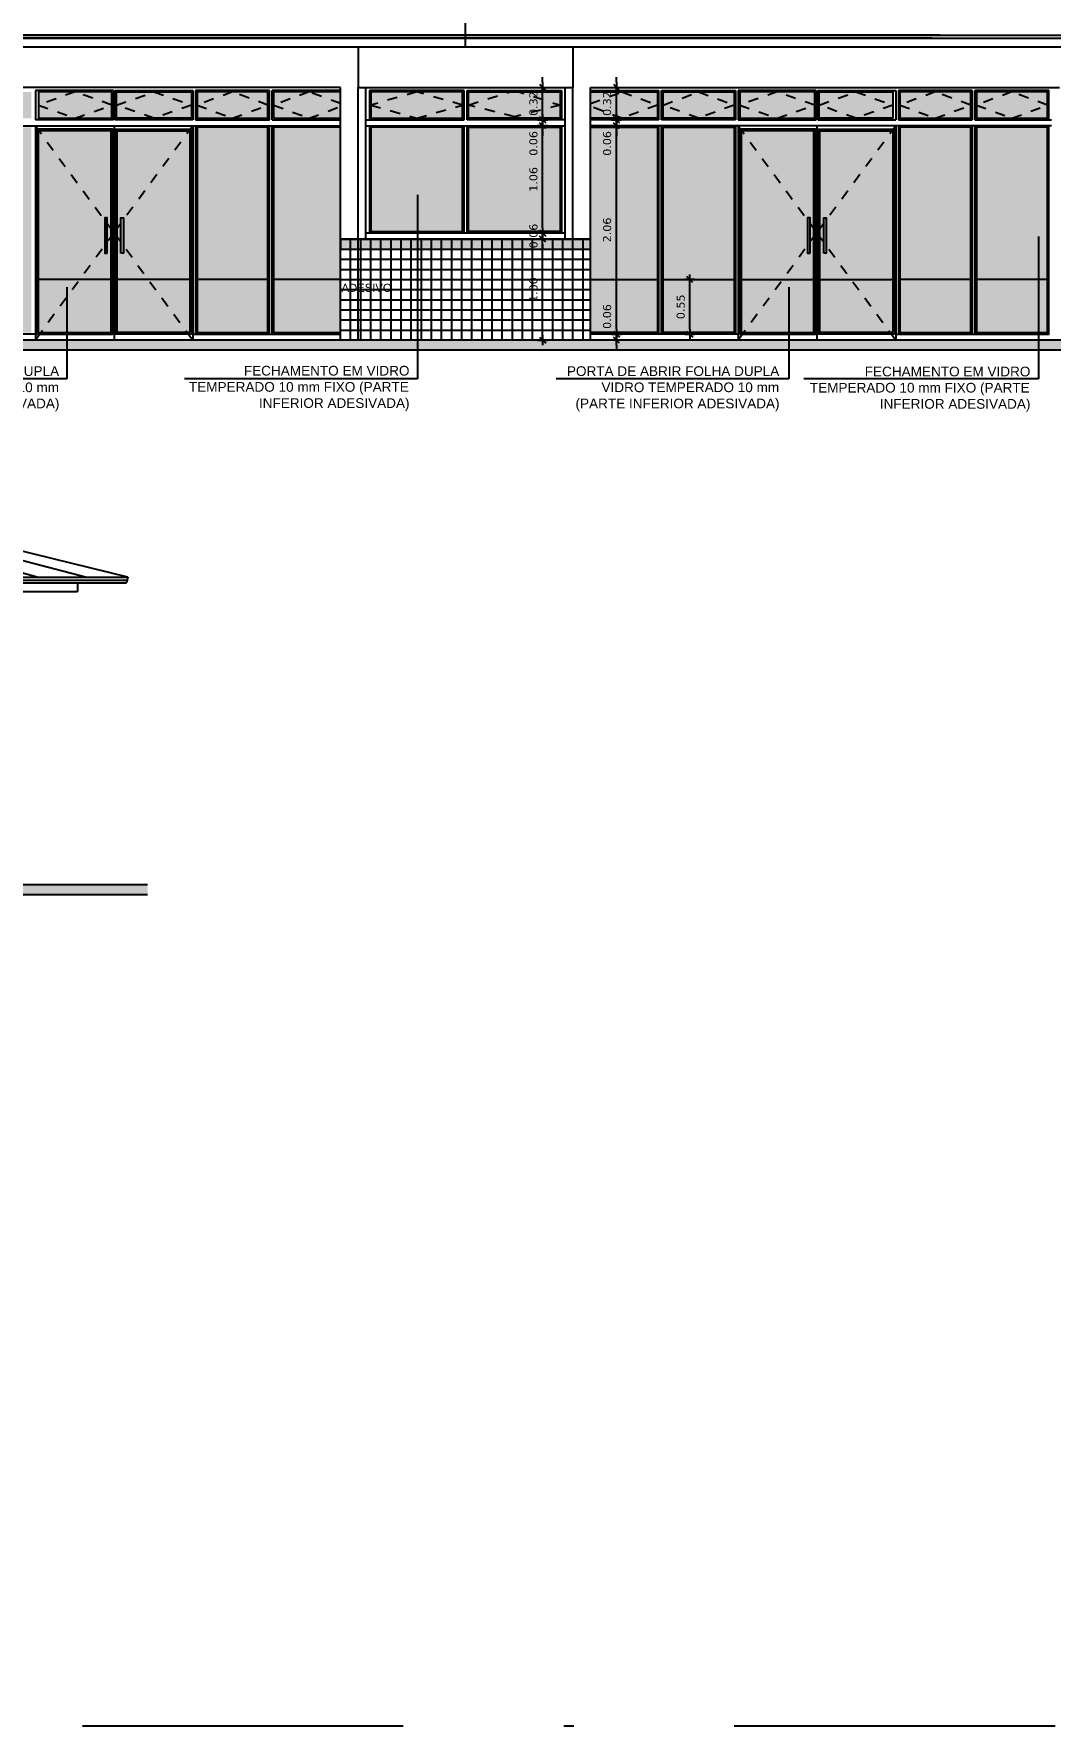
# Model space of a CAD drawing. Extents: x 299 to 462, y 54 to 131.
# Drawn here: x 348.55 to 358.61, y 53.85 to 70.59 of the extents above; entities that cross this region are included whole.
import ezdxf

# ---------------------------------------------------------------- set-up
doc = ezdxf.new("R2010")
doc.units = 0
doc.header["$LTSCALE"] = 0.005
doc.header["$PDMODE"] = 3
doc.linetypes.add('DASHDOT', pattern=[25.4, 12.7, -6.35, 0, -6.35])
doc.linetypes.add('HIDDEN2', pattern=[0.1875, 0.125, -0.0625])
doc.layers.get('0').update_dxf_attribs({"linetype": 'CONTINUOUS'})
doc.layers.get('Defpoints').update_dxf_attribs({"linetype": 'CONTINUOUS'})
for name, color, linetype in [('01', 1, 'CONTINUOUS'), ('0_HATCH', 1, 'CONTINUOUS'), ('A-01', 1, 'CONTINUOUS'), ('A-ALV', 6, 'CONTINUOUS'), ('A-CHAO', 8, 'CONTINUOUS'), ('A-WCCOZ', 7, 'CONTINUOUS'), ('ARQ-ALV-VISTA2', 2, 'CONTINUOUS'), ('ARQ-CTA-1_075', 1, 'CONTINUOUS'), ('ARQ-ESQ-VISTA1', 2, 'CONTINUOUS'), ('ARQ-ESQ-VISTA2', 1, 'CONTINUOUS'), ('ARQ-HTC', 9, 'CONTINUOUS'), ('ARQ-SMB-1_050', 1, 'CONTINUOUS'), ('ARQ-SMB-1_100', 1, 'CONTINUOUS'), ('ARQ-TXT-1_075', 2, 'CONTINUOUS')]:
    doc.layers.add(name, color=color, linetype=linetype)
doc.styles.add('ESC-50-A20', font='arial.ttf', dxfattribs={"height": 0.1})
doc.styles.add('FNDE Texto Cota 0025', font='verdana.ttf', dxfattribs={"height": 0.04})
doc.styles.add('FNDE Texto Cota 0050', font='verdana.ttf', dxfattribs={"height": 0.08})
doc.dimstyles.new('FNDE 1-0025', dxfattribs={"dimscale": 5, "dimtxt": 0.04, "dimasz": 0.0035, "dimexe": 0.15, "dimexo": 0.15, "dimgap": 0.0025, "dimtad": 1, "dimzin": 1, "dimdsep": 46, "dimtxsty": 'FNDE Texto Cota 0025', "dimblk": 'tic', "dimcen": 0.015, "dimdle": 0.15, "dimse1": 1, "dimse2": 1, "dimclrd": 251, "dimclre": 251, "dimclrt": 256, "dimaunit": 1, "dimadec": 3, "dimazin": 0, "dimtfac": 1, "dimtix": 1, "dimtmove": 2, "dimatfit": 3, "dimfxl": 0.15, "dimtvp": 1, "dimtolj": 1, "dimtzin": 0, "dimarcsym": 0})
doc.dimstyles.new('FNDE 1-0050', dxfattribs={"dimscale": 5, "dimtxt": 0.08, "dimasz": 0.01, "dimexe": 0.15, "dimexo": 0.15, "dimgap": 0.01, "dimtad": 1, "dimzin": 1, "dimdsep": 46, "dimtxsty": 'FNDE Texto Cota 0050', "dimblk": 'tic', "dimcen": 0.015, "dimdle": 0.15, "dimse1": 1, "dimse2": 1, "dimclrd": 251, "dimclre": 251, "dimclrt": 256, "dimaunit": 1, "dimadec": 3, "dimazin": 0, "dimtfac": 1, "dimtix": 1, "dimtmove": 2, "dimatfit": 3, "dimfxl": 0.15, "dimtvp": 1, "dimtolj": 1, "dimtzin": 0, "dimarcsym": 0})

# ---------------------------------------------------------------- blocks, each defined once
blk = doc.blocks.new('tic')
at = {"color": 251}
for p, q in [((-1, 0), (1, 0)), ((0, -1), (0, 1))]:
    blk.add_line(p, q, dxfattribs=at)
blk.add_line((-0.6, -0.6), (0.6, 0.6))
blk = doc.blocks.new('*D52')
at = {"layer": 'ARQ-SMB-1_050', "color": 251, "lineweight": -2, "ltscale": 0.1, "transparency": 16777216}
blk.add_line((354.317, 67.666), (354.317, 69.626), dxfattribs=at)
at = {"layer": 'Defpoints', "color": 0, "ltscale": 0.1, "transparency": 16777216}
for p in [(354.317, 69.676), (354.706, 69.676), (355.369, 67.616)]:
    blk.add_point(p, dxfattribs=at)
at = {"layer": 'ARQ-SMB-1_050', "color": 251, "lineweight": -2, "ltscale": 0.1, "transparency": 16777216, "xscale": 0.05, "yscale": 0.05, "zscale": 0.05}
for p, rotation in [((354.317, 69.676), 90), ((354.317, 67.616), 270)]:
    blk.add_blockref('tic', p, dxfattribs=dict(at, rotation=rotation))
at = {"layer": 'ARQ-SMB-1_050', "ltscale": 0.1, "transparency": 16777216, "insert": (354.225, 68.646), "char_height": 0.08, "attachment_point": 5, "rotation": 90, "style": 'FNDE Texto Cota 0050'}
blk.add_mtext('\\A1;2.06', dxfattribs=at)
blk = doc.blocks.new('*D53')
at = {"layer": 'ARQ-SMB-1_050', "color": 251, "lineweight": -2, "ltscale": 0.1, "transparency": 16777216}
for p, q in [((354.317, 69.786), (354.317, 69.836)), ((354.317, 69.676), (354.317, 69.736)), ((354.317, 69.626), (354.317, 69.576))]:
    blk.add_line(p, q, dxfattribs=at)
at = {"layer": 'Defpoints', "color": 0, "ltscale": 0.1, "transparency": 16777216}
for p in [(354.317, 69.736), (354.706, 69.736), (354.706, 69.676)]:
    blk.add_point(p, dxfattribs=at)
at = {"layer": 'ARQ-SMB-1_050', "color": 251, "lineweight": -2, "ltscale": 0.1, "transparency": 16777216, "xscale": 0.05, "yscale": 0.05, "zscale": 0.05}
for p, rotation in [((354.317, 69.736), 270), ((354.317, 69.676), 90)]:
    blk.add_blockref('tic', p, dxfattribs=dict(at, rotation=rotation))
at = {"layer": 'ARQ-SMB-1_050', "ltscale": 0.1, "transparency": 16777216, "insert": (354.225, 69.502), "char_height": 0.08, "attachment_point": 5, "rotation": 90, "style": 'FNDE Texto Cota 0050'}
blk.add_mtext('\\A1;0.06', dxfattribs=at)
blk = doc.blocks.new('*D49')
at = {"layer": 'ARQ-SMB-1_050', "color": 251, "lineweight": -2, "ltscale": 0.1, "transparency": 16777216}
for p, q in [((354.317, 67.666), (354.317, 67.716)), ((354.317, 67.556), (354.317, 67.616)), ((354.317, 67.506), (354.317, 67.456))]:
    blk.add_line(p, q, dxfattribs=at)
at = {"layer": 'Defpoints', "color": 0, "ltscale": 0.1, "transparency": 16777216}
for p in [(354.317, 67.616), (354.736, 67.616), (354.736, 67.556)]:
    blk.add_point(p, dxfattribs=at)
at = {"layer": 'ARQ-SMB-1_050', "color": 251, "lineweight": -2, "ltscale": 0.1, "transparency": 16777216, "xscale": 0.05, "yscale": 0.05, "zscale": 0.05}
for p, rotation in [((354.317, 67.616), 270), ((354.317, 67.556), 90)]:
    blk.add_blockref('tic', p, dxfattribs=dict(at, rotation=rotation))
at = {"layer": 'ARQ-SMB-1_050', "ltscale": 0.1, "transparency": 16777216, "insert": (354.225, 67.79), "char_height": 0.08, "attachment_point": 5, "rotation": 90, "style": 'FNDE Texto Cota 0050'}
blk.add_mtext('\\A1;0.06', dxfattribs=at)
blk = doc.blocks.new('*D50')
at = {"layer": 'ARQ-SMB-1_050', "color": 251, "lineweight": -2, "ltscale": 0.1, "transparency": 16777216}
for p, q in [((354.317, 70.106), (354.317, 70.156)), ((354.317, 69.736), (354.317, 70.056)), ((354.317, 69.686), (354.317, 69.636))]:
    blk.add_line(p, q, dxfattribs=at)
at = {"layer": 'Defpoints', "color": 0, "ltscale": 0.1, "transparency": 16777216}
for p in [(354.317, 70.056), (354.706, 70.056), (354.706, 69.736)]:
    blk.add_point(p, dxfattribs=at)
at = {"layer": 'ARQ-SMB-1_050', "color": 251, "lineweight": -2, "ltscale": 0.1, "transparency": 16777216, "xscale": 0.05, "yscale": 0.05, "zscale": 0.05}
for p, rotation in [((354.317, 70.056), 270), ((354.317, 69.736), 90)]:
    blk.add_blockref('tic', p, dxfattribs=dict(at, rotation=rotation))
at = {"layer": 'ARQ-SMB-1_050', "ltscale": 0.1, "transparency": 16777216, "insert": (354.225, 69.896), "char_height": 0.08, "attachment_point": 5, "rotation": 90, "style": 'FNDE Texto Cota 0050'}
blk.add_mtext('\\A1;0.32', dxfattribs=at)
blk = doc.blocks.new('*D51')
at = {"layer": 'ARQ-SMB-1_050', "color": 251, "lineweight": -2, "ltscale": 0.1, "transparency": 16777216}
blk.add_line((355.044, 67.666), (355.044, 68.106), dxfattribs=at)
at = {"layer": 'Defpoints', "color": 0, "ltscale": 0.1, "transparency": 16777216}
for p in [(354.942, 68.156), (355.044, 68.156), (354.927, 67.616)]:
    blk.add_point(p, dxfattribs=at)
at = {"layer": 'ARQ-SMB-1_050', "color": 251, "lineweight": -2, "ltscale": 0.1, "transparency": 16777216, "xscale": 0.05, "yscale": 0.05, "zscale": 0.05}
for p, rotation in [((355.044, 68.156), 90), ((355.044, 67.616), 270)]:
    blk.add_blockref('tic', p, dxfattribs=dict(at, rotation=rotation))
at = {"layer": 'ARQ-SMB-1_050', "ltscale": 0.1, "transparency": 16777216, "insert": (354.953, 67.886), "char_height": 0.08, "attachment_point": 5, "rotation": 90, "style": 'FNDE Texto Cota 0050'}
blk.add_mtext('\\A1;0.55', dxfattribs=at)
blk = doc.blocks.new('*D54')
at = {"layer": 'ARQ-SMB-1_050', "color": 251, "lineweight": -2, "ltscale": 0.1, "transparency": 16777216}
blk.add_line((353.587, 67.606), (353.587, 68.506), dxfattribs=at)
at = {"layer": 'Defpoints', "color": 0, "ltscale": 0.1, "transparency": 16777216}
for p in [(353.587, 68.556), (353.81, 68.556), (353.887, 67.556)]:
    blk.add_point(p, dxfattribs=at)
at = {"layer": 'ARQ-SMB-1_050', "color": 251, "lineweight": -2, "ltscale": 0.1, "transparency": 16777216, "xscale": 0.05, "yscale": 0.05, "zscale": 0.05}
for p, rotation in [((353.587, 68.556), 90), ((353.587, 67.556), 270)]:
    blk.add_blockref('tic', p, dxfattribs=dict(at, rotation=rotation))
at = {"layer": 'ARQ-SMB-1_050', "ltscale": 0.1, "transparency": 16777216, "insert": (353.496, 68.056), "char_height": 0.08, "attachment_point": 5, "rotation": 90, "style": 'FNDE Texto Cota 0050'}
blk.add_mtext('\\A1;1.00', dxfattribs=at)
blk = doc.blocks.new('*D55')
at = {"layer": 'ARQ-SMB-1_050', "color": 251, "lineweight": -2, "ltscale": 0.1, "transparency": 16777216}
for p, q in [((353.587, 68.666), (353.587, 68.716)), ((353.587, 68.556), (353.587, 68.616)), ((353.587, 68.506), (353.587, 68.456))]:
    blk.add_line(p, q, dxfattribs=at)
at = {"layer": 'Defpoints', "color": 0, "ltscale": 0.1, "transparency": 16777216}
for p in [(353.587, 68.616), (353.81, 68.616), (353.81, 68.556)]:
    blk.add_point(p, dxfattribs=at)
at = {"layer": 'ARQ-SMB-1_050', "color": 251, "lineweight": -2, "ltscale": 0.1, "transparency": 16777216, "xscale": 0.05, "yscale": 0.05, "zscale": 0.05}
for p, rotation in [((353.587, 68.616), 270), ((353.587, 68.556), 90)]:
    blk.add_blockref('tic', p, dxfattribs=dict(at, rotation=rotation))
at = {"layer": 'ARQ-SMB-1_050', "ltscale": 0.1, "transparency": 16777216, "insert": (353.496, 68.586), "char_height": 0.08, "attachment_point": 5, "rotation": 90, "style": 'FNDE Texto Cota 0050'}
blk.add_mtext('\\A1;0.06', dxfattribs=at)
blk = doc.blocks.new('*D56')
at = {"layer": 'ARQ-SMB-1_050', "color": 251, "lineweight": -2, "ltscale": 0.1, "transparency": 16777216}
blk.add_line((353.587, 68.666), (353.587, 69.626), dxfattribs=at)
at = {"layer": 'Defpoints', "color": 0, "ltscale": 0.1, "transparency": 16777216}
for p in [(353.587, 69.676), (353.81, 69.676), (353.81, 68.616)]:
    blk.add_point(p, dxfattribs=at)
at = {"layer": 'ARQ-SMB-1_050', "color": 251, "lineweight": -2, "ltscale": 0.1, "transparency": 16777216, "xscale": 0.05, "yscale": 0.05, "zscale": 0.05}
for p, rotation in [((353.587, 69.676), 90), ((353.587, 68.616), 270)]:
    blk.add_blockref('tic', p, dxfattribs=dict(at, rotation=rotation))
at = {"layer": 'ARQ-SMB-1_050', "ltscale": 0.1, "transparency": 16777216, "insert": (353.496, 69.146), "char_height": 0.08, "attachment_point": 5, "rotation": 90, "style": 'FNDE Texto Cota 0050'}
blk.add_mtext('\\A1;1.06', dxfattribs=at)
blk = doc.blocks.new('*D57')
at = {"layer": 'ARQ-SMB-1_050', "color": 251, "lineweight": -2, "ltscale": 0.1, "transparency": 16777216}
for p, q in [((353.587, 69.786), (353.587, 69.836)), ((353.587, 69.676), (353.587, 69.736)), ((353.587, 69.626), (353.587, 69.576))]:
    blk.add_line(p, q, dxfattribs=at)
at = {"layer": 'Defpoints', "color": 0, "ltscale": 0.1, "transparency": 16777216}
for p in [(353.587, 69.736), (353.976, 69.736), (353.976, 69.676)]:
    blk.add_point(p, dxfattribs=at)
at = {"layer": 'ARQ-SMB-1_050', "color": 251, "lineweight": -2, "ltscale": 0.1, "transparency": 16777216, "xscale": 0.05, "yscale": 0.05, "zscale": 0.05}
for p, rotation in [((353.587, 69.736), 270), ((353.587, 69.676), 90)]:
    blk.add_blockref('tic', p, dxfattribs=dict(at, rotation=rotation))
at = {"layer": 'ARQ-SMB-1_050', "ltscale": 0.1, "transparency": 16777216, "insert": (353.496, 69.502), "char_height": 0.08, "attachment_point": 5, "rotation": 90, "style": 'FNDE Texto Cota 0050'}
blk.add_mtext('\\A1;0.06', dxfattribs=at)
blk = doc.blocks.new('*D58')
at = {"layer": 'ARQ-SMB-1_050', "color": 251, "lineweight": -2, "ltscale": 0.1, "transparency": 16777216}
for p, q in [((353.587, 70.106), (353.587, 70.156)), ((353.587, 69.736), (353.587, 70.056)), ((353.587, 69.686), (353.587, 69.636))]:
    blk.add_line(p, q, dxfattribs=at)
at = {"layer": 'Defpoints', "color": 0, "ltscale": 0.1, "transparency": 16777216}
for p in [(353.587, 70.056), (353.976, 70.056), (353.976, 69.736)]:
    blk.add_point(p, dxfattribs=at)
at = {"layer": 'ARQ-SMB-1_050', "color": 251, "lineweight": -2, "ltscale": 0.1, "transparency": 16777216, "xscale": 0.05, "yscale": 0.05, "zscale": 0.05}
for p, rotation in [((353.587, 70.056), 270), ((353.587, 69.736), 90)]:
    blk.add_blockref('tic', p, dxfattribs=dict(at, rotation=rotation))
at = {"layer": 'ARQ-SMB-1_050', "ltscale": 0.1, "transparency": 16777216, "insert": (353.496, 69.896), "char_height": 0.08, "attachment_point": 5, "rotation": 90, "style": 'FNDE Texto Cota 0050'}
blk.add_mtext('\\A1;0.32', dxfattribs=at)

msp = doc.modelspace()

# ---------------------------------------------------------------- hatches: boundary and pattern name
at = {"layer": '0_HATCH'}
msp.add_hatch(color=160, dxfattribs=at).paths.add_polyline_path([(351.587, 68.456), (354.06, 68.456), (354.06, 68.556), (351.587, 68.556)])
at = {"layer": 'A-ALV'}
h = msp.add_hatch(color=256, dxfattribs=at)
h.dxf.hatch_style = 1
h.set_gradient(color1=(214, 214, 214), color2=(214, 214, 214), tint=1)
h.paths.add_polyline_path([(344.822, 67.556), (344.822, 67.456), (360.825, 67.456), (360.825, 67.556), (356.839, 67.556), (356.773, 67.555), (356.773, 67.556), (349.646, 67.556), (349.644, 67.556), (349.633, 67.556)])
h = msp.add_hatch(color=256, dxfattribs=at)
h.dxf.hatch_style = 1
h.set_gradient(color1=(214, 214, 214), color2=(214, 214, 214), tint=1)
h.paths.add_polyline_path([(349.677, 62.17), (344.245, 62.17), (344.179, 62.168), (344.179, 62.17), (337.052, 62.17), (337.051, 62.169), (337.04, 62.17), (330.783, 62.17), (330.783, 62.07), (349.677, 62.07)])
at = {"layer": 'ARQ-CTA-1_075', "ltscale": 0.1}
h = msp.add_hatch(color=256, dxfattribs=at)
h.dxf.hatch_style = 1
h.set_gradient(color1=(91, 91, 91), one_color=1, tint=1, name='CYLINDER')
h.paths.add_polyline_path([(349.254, 68.765), (349.279, 68.765), (349.279, 68.755), (349.254, 68.726)])
h.paths.add_polyline_path([(349.254, 68.726), (349.279, 68.755), (349.279, 68.48), (349.254, 68.509)])
h.paths.add_polyline_path([(349.254, 68.509), (349.279, 68.48), (349.279, 68.415), (349.254, 68.415)])
h = msp.add_hatch(color=256, dxfattribs=at)
h.dxf.hatch_style = 1
h.set_gradient(color1=(91, 91, 91), one_color=1, tint=1, name='CYLINDER')
h.paths.add_polyline_path([(349.414, 68.765), (349.439, 68.765), (349.439, 68.755), (349.414, 68.726)])
h.paths.add_polyline_path([(349.414, 68.726), (349.439, 68.755), (349.439, 68.48), (349.414, 68.509)])
h.paths.add_polyline_path([(349.414, 68.509), (349.439, 68.48), (349.439, 68.415), (349.414, 68.415)])
h = msp.add_hatch(color=256, dxfattribs=at)
h.dxf.hatch_style = 1
h.set_gradient(color1=(91, 91, 91), one_color=1, tint=1, name='CYLINDER')
h.paths.add_polyline_path([(356.234, 68.765), (356.209, 68.765), (356.209, 68.755), (356.234, 68.726)])
h.paths.add_polyline_path([(356.234, 68.726), (356.209, 68.755), (356.209, 68.48), (356.234, 68.509)])
h.paths.add_polyline_path([(356.234, 68.509), (356.209, 68.48), (356.209, 68.415), (356.234, 68.415)])
h = msp.add_hatch(color=256, dxfattribs=at)
h.dxf.hatch_style = 1
h.set_gradient(color1=(91, 91, 91), one_color=1, tint=1, name='CYLINDER')
h.paths.add_polyline_path([(356.394, 68.765), (356.369, 68.765), (356.369, 68.755), (356.394, 68.726)])
h.paths.add_polyline_path([(356.394, 68.726), (356.369, 68.755), (356.369, 68.48), (356.394, 68.509)])
h.paths.add_polyline_path([(356.394, 68.509), (356.369, 68.48), (356.369, 68.415), (356.394, 68.415)])
at = {"layer": 'ARQ-HTC'}
h = msp.add_hatch(color=7, dxfattribs=at)
h.set_gradient(color1=(235, 235, 255), color2=(163, 184, 184), rotation=45, name='INVCYLINDER')
h.paths.add_polyline_path([(359.74, 69.661), (358.875, 69.661), (358.875, 68.156), (359.74, 68.156)])
h.paths.add_polyline_path([(358.875, 69.866), (358.875, 69.751), (359.276, 69.751)], flags=17)
h.paths.add_polyline_path([(359.276, 70.011), (358.875, 70.011), (358.875, 69.897)], flags=17)
h.paths.add_polyline_path([(359.276, 70.011), (358.875, 69.897), (358.875, 69.866), (359.276, 69.751), (359.731, 69.881)])
h.paths.add_polyline_path([(359.731, 69.881), (359.276, 69.751), (359.731, 69.751)])
h.paths.add_polyline_path([(359.731, 70.011), (359.276, 70.011), (359.731, 69.881)])
h.paths.add_polyline_path([(358.581, 69.881), (358.23, 69.751), (358.581, 69.751)])
h.paths.add_polyline_path([(358.23, 70.011), (357.879, 69.881), (358.23, 69.751), (358.581, 69.881)])
h.paths.add_polyline_path([(358.581, 70.011), (358.23, 70.011), (358.581, 69.881)])
h.paths.add_polyline_path([(358.23, 70.011), (357.879, 70.011), (357.879, 69.881)])
h.paths.add_polyline_path([(357.879, 69.881), (357.879, 69.751), (358.23, 69.751)])
h.paths.add_polyline_path([(358.581, 69.661), (357.879, 69.661), (357.879, 68.156), (358.581, 68.156)])
h.paths.add_polyline_path([(357.823, 69.661), (357.122, 69.661), (357.122, 68.156), (357.823, 68.156)])
h.paths.add_polyline_path([(357.122, 69.881), (357.122, 69.751), (357.472, 69.751)])
h.paths.add_polyline_path([(357.472, 70.011), (357.122, 70.011), (357.122, 69.881)])
h.paths.add_polyline_path([(357.472, 70.011), (357.122, 69.881), (357.472, 69.751), (357.823, 69.881)])
h.paths.add_polyline_path([(357.823, 70.011), (357.472, 70.011), (357.823, 69.881)])
h.paths.add_polyline_path([(357.823, 69.881), (357.472, 69.751), (357.823, 69.751)])
h.paths.add_polyline_path([(356.687, 70.011), (356.324, 69.881), (356.687, 69.751), (357.051, 69.881)])
h.paths.add_polyline_path([(357.051, 69.881), (356.687, 69.751), (357.051, 69.751)])
h.paths.add_polyline_path([(357.051, 70.011), (356.687, 70.011), (357.051, 69.881)], flags=17)
h.paths.add_polyline_path([(356.687, 70.011), (356.324, 70.011), (356.324, 69.881)])
h.paths.add_polyline_path([(356.324, 69.881), (356.324, 69.751), (356.687, 69.751)])
h.paths.add_polyline_path([(356.369, 68.71), (356.331, 68.659), (356.331, 68.578), (356.369, 68.526)])
h.paths.add_polyline_path([(357.045, 69.627), (356.331, 69.627), (356.331, 68.659), (356.369, 68.71), (356.369, 68.765), (356.394, 68.765), (356.394, 68.744)])
h.paths.add_polyline_path([(357.053, 69.627), (357.045, 69.627), (356.394, 68.744), (356.394, 68.492), (356.64, 68.156), (357.053, 68.156)])
h.paths.add_polyline_path([(356.394, 68.492), (356.394, 68.415), (356.369, 68.415), (356.369, 68.526), (356.331, 68.578), (356.331, 68.156), (356.64, 68.156)])
h.paths.add_polyline_path([(356.271, 68.659), (356.234, 68.71), (356.234, 68.526), (356.271, 68.578)])
h.paths.add_polyline_path([(356.271, 68.578), (356.234, 68.526), (356.234, 68.415), (356.209, 68.415), (356.209, 68.492), (355.962, 68.156), (356.271, 68.156)])
h.paths.add_polyline_path([(356.209, 68.744), (355.558, 69.627), (355.552, 69.627), (355.552, 68.156), (355.962, 68.156), (356.209, 68.492)])
h.paths.add_polyline_path([(356.271, 69.627), (355.558, 69.627), (356.209, 68.744), (356.209, 68.765), (356.234, 68.765), (356.234, 68.71), (356.271, 68.659)])
h.paths.add_polyline_path([(355.908, 70.011), (355.537, 70.011), (355.537, 69.881)], flags=17)
h.paths.add_polyline_path([(355.537, 69.881), (355.537, 69.751), (355.908, 69.751)])
h.paths.add_polyline_path([(356.279, 69.881), (355.908, 70.011), (355.537, 69.881), (355.908, 69.751)])
h.paths.add_polyline_path([(356.279, 70.011), (355.908, 70.011), (356.279, 69.881)])
h.paths.add_polyline_path([(356.279, 69.881), (355.908, 69.751), (356.279, 69.751)])
h.paths.add_polyline_path([(355.481, 69.881), (355.13, 69.751), (355.481, 69.751)])
h.paths.add_polyline_path([(355.481, 70.011), (355.13, 70.011), (355.481, 69.881)])
h.paths.add_polyline_path([(355.481, 69.881), (355.13, 70.011), (354.779, 69.881), (355.13, 69.751)])
h.paths.add_polyline_path([(355.13, 70.011), (354.779, 70.011), (354.779, 69.881)])
h.paths.add_polyline_path([(354.779, 69.881), (354.779, 69.751), (355.13, 69.751)])
h.paths.add_polyline_path([(355.481, 69.661), (354.779, 69.661), (354.779, 68.156), (355.481, 68.156)])
h.paths.add_polyline_path([(354.723, 69.881), (354.372, 70.011), (354.06, 69.896), (354.06, 69.867), (354.372, 69.751)])
h.paths.add_polyline_path([(354.372, 70.011), (354.06, 70.011), (354.06, 69.896)])
h.paths.add_polyline_path([(354.06, 69.867), (354.06, 69.751), (354.372, 69.751)], flags=17)
h.paths.add_polyline_path([(354.723, 70.011), (354.372, 70.011), (354.723, 69.881)])
h.paths.add_polyline_path([(354.723, 69.881), (354.372, 69.751), (354.723, 69.751)])
h.paths.add_polyline_path([(354.723, 69.661), (354.06, 69.661), (354.06, 68.156), (354.723, 68.156)])
h.paths.add_polyline_path([(353.354, 70.011), (353.26, 70.011), (352.854, 69.881), (353.307, 69.766), (353.76, 69.881)])
h.paths.add_polyline_path([(353.26, 70.011), (352.854, 70.011), (352.854, 69.881)])
h.paths.add_polyline_path([(352.854, 69.881), (352.854, 69.751), (353.76, 69.751), (353.76, 69.881), (353.307, 69.766)])
h.paths.add_polyline_path([(353.76, 70.011), (353.354, 70.011), (353.76, 69.881)])
h.paths.add_polyline_path([(353.76, 69.661), (352.854, 69.661), (352.854, 68.631), (353.76, 68.631)])
h.paths.add_polyline_path([(352.794, 69.661), (351.887, 69.661), (351.887, 68.631), (352.794, 68.631)])
h.paths.add_polyline_path([(352.341, 70.011), (351.887, 69.881), (352.341, 69.751), (352.794, 69.881)])
h.paths.add_polyline_path([(352.341, 70.011), (351.887, 70.011), (351.887, 69.881)], flags=17)
h.paths.add_polyline_path([(351.887, 69.881), (351.887, 69.751), (352.341, 69.751)])
h.paths.add_polyline_path([(352.794, 70.011), (352.341, 70.011), (352.794, 69.881)])
h.paths.add_polyline_path([(352.794, 69.881), (352.341, 69.751), (352.794, 69.751)])
h.paths.add_polyline_path([(351.587, 69.896), (351.276, 70.011), (350.925, 69.881), (351.276, 69.751), (351.587, 69.867)])
h.paths.add_polyline_path([(351.276, 70.011), (350.925, 70.011), (350.925, 69.881)])
h.paths.add_polyline_path([(350.925, 69.881), (350.925, 69.751), (351.276, 69.751)])
h.paths.add_polyline_path([(351.587, 69.867), (351.276, 69.751), (351.587, 69.751)], flags=17)
h.paths.add_polyline_path([(351.587, 70.011), (351.276, 70.011), (351.587, 69.896)])
h.paths.add_polyline_path([(350.869, 70.011), (350.518, 70.011), (350.869, 69.881)])
h.paths.add_polyline_path([(350.869, 69.881), (350.518, 70.011), (350.167, 69.881), (350.518, 69.751)])
h.paths.add_polyline_path([(350.518, 70.011), (350.167, 70.011), (350.167, 69.881)])
h.paths.add_polyline_path([(350.167, 69.881), (350.167, 69.751), (350.518, 69.751)])
h.paths.add_polyline_path([(350.869, 69.881), (350.518, 69.751), (350.869, 69.751)])
h.paths.add_polyline_path([(350.111, 69.881), (349.74, 69.751), (350.111, 69.751)])
h.paths.add_polyline_path([(350.111, 70.011), (349.74, 70.011), (350.111, 69.881)], flags=17)
h.paths.add_polyline_path([(349.74, 70.011), (349.369, 70.011), (349.369, 69.881)])
h.paths.add_polyline_path([(349.369, 69.881), (349.369, 69.751), (349.74, 69.751)])
h.paths.add_polyline_path([(350.111, 69.881), (349.74, 70.011), (349.369, 69.881), (349.74, 69.751)])
h.paths.add_polyline_path([(349.324, 69.881), (348.96, 70.011), (348.597, 69.881), (348.96, 69.751)])
h.paths.add_polyline_path([(349.324, 70.011), (348.96, 70.011), (349.324, 69.881)])
h.paths.add_polyline_path([(349.324, 69.881), (348.96, 69.751), (349.324, 69.751)])
h.paths.add_polyline_path([(348.597, 69.881), (348.597, 69.751), (348.96, 69.751)])
h.paths.add_polyline_path([(348.96, 70.011), (348.597, 70.011), (348.597, 69.881)], flags=17)
h.paths.add_polyline_path([(348.526, 70.011), (348.175, 70.011), (348.526, 69.881)])
h.paths.add_polyline_path([(348.526, 69.881), (348.175, 70.011), (347.824, 69.881), (348.175, 69.751)])
h.paths.add_polyline_path([(348.175, 70.011), (347.824, 70.011), (347.824, 69.881)])
h.paths.add_polyline_path([(347.824, 69.881), (347.824, 69.751), (348.175, 69.751)])
h.paths.add_polyline_path([(348.526, 69.881), (348.175, 69.751), (348.526, 69.751)])
h.paths.add_polyline_path([(347.417, 70.011), (347.067, 69.881), (347.417, 69.751), (347.768, 69.881)])
h.paths.add_polyline_path([(347.417, 70.011), (347.067, 70.011), (347.067, 69.881)])
h.paths.add_polyline_path([(347.067, 69.881), (347.067, 69.751), (347.417, 69.751)])
h.paths.add_polyline_path([(347.768, 70.011), (347.417, 70.011), (347.768, 69.881)])
h.paths.add_polyline_path([(347.768, 69.881), (347.417, 69.751), (347.768, 69.751)])
h.paths.add_polyline_path([(347.768, 69.661), (347.067, 69.661), (347.067, 68.156), (347.768, 68.156)])
h.paths.add_polyline_path([(348.526, 69.661), (347.824, 69.661), (347.824, 68.156), (348.526, 68.156)])
h.paths.add_polyline_path([(349.316, 68.659), (349.279, 68.71), (349.279, 68.526), (349.316, 68.578)])
h.paths.add_polyline_path([(349.414, 68.71), (349.376, 68.659), (349.376, 68.578), (349.414, 68.526)])
h.paths.add_polyline_path([(350.09, 69.627), (349.376, 69.627), (349.376, 68.659), (349.414, 68.71), (349.414, 68.765), (349.439, 68.765), (349.439, 68.744)])
h.paths.add_polyline_path([(349.316, 69.627), (348.603, 69.627), (349.254, 68.744), (349.254, 68.765), (349.279, 68.765), (349.279, 68.71), (349.316, 68.659)])
h.paths.add_polyline_path([(348.603, 69.627), (348.594, 69.627), (348.594, 68.156), (349.007, 68.156), (349.254, 68.492), (349.254, 68.744)])
h.paths.add_polyline_path([(349.316, 68.578), (349.279, 68.526), (349.279, 68.415), (349.254, 68.415), (349.254, 68.492), (349.007, 68.156), (349.316, 68.156)])
h.paths.add_polyline_path([(349.439, 68.492), (349.439, 68.415), (349.414, 68.415), (349.414, 68.526), (349.376, 68.578), (349.376, 68.156), (349.686, 68.156)])
h.paths.add_polyline_path([(350.096, 69.627), (350.09, 69.627), (349.439, 68.744), (349.439, 68.492), (349.686, 68.156), (350.096, 68.156)])
h.paths.add_polyline_path([(350.869, 69.661), (350.167, 69.661), (350.167, 68.156), (350.869, 68.156)])
h.paths.add_polyline_path([(351.587, 69.661), (350.925, 69.661), (350.925, 68.156), (351.587, 68.156)])
h.paths.add_polyline_path([(346.371, 70.011), (345.916, 70.011), (345.916, 69.881)])
h.paths.add_polyline_path([(346.772, 69.866), (346.772, 69.897), (346.371, 70.011), (345.916, 69.881), (346.371, 69.751)])
h.paths.add_polyline_path([(346.772, 70.011), (346.371, 70.011), (346.772, 69.897)], flags=17)
h.paths.add_polyline_path([(346.772, 69.866), (346.371, 69.751), (346.772, 69.751)], flags=17)
h.paths.add_polyline_path([(345.916, 69.881), (345.916, 69.751), (346.371, 69.751)])
h.paths.add_polyline_path([(346.772, 69.661), (345.907, 69.661), (345.907, 68.156), (346.772, 68.156)])
at = {"layer": 'ARQ-HTC', "ltscale": 0.1}
h = msp.add_hatch(color=256, dxfattribs=at)
h.paths.add_polyline_path([(359.74, 68.156), (358.875, 68.156), (358.875, 67.631), (359.74, 67.631)])
h.paths.add_polyline_path([(358.581, 68.156), (357.879, 68.156), (357.879, 67.631), (358.581, 67.631)])
h.paths.add_polyline_path([(357.823, 68.156), (357.122, 68.156), (357.122, 67.631), (357.823, 67.631)])
h.paths.add_polyline_path([(357.053, 68.156), (356.64, 68.156), (357.026, 67.631), (357.053, 67.631)])
h.paths.add_polyline_path([(356.64, 68.156), (356.331, 68.156), (356.331, 67.631), (357.026, 67.631)])
h.paths.add_polyline_path([(356.271, 68.156), (355.962, 68.156), (355.577, 67.631), (356.271, 67.631)])
h.paths.add_polyline_path([(355.962, 68.156), (355.552, 68.156), (355.552, 67.631), (355.577, 67.631)])
h.paths.add_polyline_path([(355.481, 68.156), (354.779, 68.156), (354.779, 67.631), (355.481, 67.631)])
h.paths.add_polyline_path([(354.723, 68.156), (354.06, 68.156), (354.06, 67.631), (354.723, 67.631)])
h.paths.add_polyline_path([(351.587, 68.156), (350.925, 68.156), (350.925, 67.631), (351.587, 67.631)])
h.paths.add_polyline_path([(350.869, 68.156), (350.167, 68.156), (350.167, 67.631), (350.869, 67.631)])
h.paths.add_polyline_path([(350.096, 68.156), (349.686, 68.156), (350.071, 67.631), (350.096, 67.631)])
h.paths.add_polyline_path([(349.686, 68.156), (349.376, 68.156), (349.376, 67.631), (350.071, 67.631)])
h.paths.add_polyline_path([(349.316, 68.156), (349.007, 68.156), (348.622, 67.631), (349.316, 67.631)])
h.paths.add_polyline_path([(349.007, 68.156), (348.594, 68.156), (348.594, 67.631), (348.622, 67.631)])
h.paths.add_polyline_path([(348.526, 68.156), (347.824, 68.156), (347.824, 67.631), (348.526, 67.631)])
h.paths.add_polyline_path([(347.768, 68.156), (347.067, 68.156), (347.067, 67.631), (347.768, 67.631)])
h.paths.add_polyline_path([(346.772, 68.156), (345.907, 68.156), (345.907, 67.631), (346.772, 67.631)])

# ---------------------------------------------------------------- linework, layer by layer
at = {"linetype": 'DASHDOT', "ltscale": 50}
msp.add_lwpolyline([(298.951, 131.153), (461.858, 131.153), (461.858, 53.85), (298.951, 53.85)], close=True, dxfattribs=at)
at = {"layer": '01', "color": 251}
for p, q in [((351.587, 68.556), (354.06, 68.556)), ((351.587, 68.456), (354.06, 68.456)), ((351.687, 67.556), (351.687, 68.556)), ((351.787, 67.556), (351.787, 68.556)), ((351.887, 67.556), (351.887, 68.556)), ((351.987, 67.556), (351.987, 68.556)), ((352.087, 67.556), (352.087, 68.556)), ((352.187, 67.556), (352.187, 68.556)), ((352.287, 67.556), (352.287, 68.556)), ((352.387, 67.556), (352.387, 68.556)), ((352.487, 67.556), (352.487, 68.556)), ((352.587, 67.556), (352.587, 68.556)), ((352.687, 67.556), (352.687, 68.556)), ((352.787, 67.556), (352.787, 68.556)), ((352.887, 67.556), (352.887, 68.556)), ((352.987, 67.556), (352.987, 68.556)), ((353.087, 67.556), (353.087, 68.556)), ((353.187, 67.556), (353.187, 68.556)), ((353.287, 67.556), (353.287, 68.556)), ((353.387, 67.556), (353.387, 68.556)), ((353.487, 67.556), (353.487, 68.556)), ((353.587, 67.556), (353.587, 68.556)), ((353.687, 67.556), (353.687, 68.556)), ((353.787, 67.556), (353.787, 68.556)), ((353.987, 67.556), (353.987, 68.556)), ((351.587, 68.356), (354.06, 68.356)), ((351.587, 68.256), (354.06, 68.256)), ((351.587, 68.156), (354.06, 68.156)), ((351.587, 68.056), (354.06, 68.056)), ((351.587, 67.956), (354.06, 67.956)), ((351.587, 67.856), (354.06, 67.856)), ((351.587, 67.756), (354.06, 67.756)), ((351.587, 67.656), (354.06, 67.656))]:
    msp.add_line(p, q, dxfattribs=at)
msp.add_lwpolyline([(351.587, 68.456), (354.06, 68.456), (354.06, 68.556), (351.587, 68.556)], close=True, dxfattribs=at)
at = {"layer": 'A-01', "color": 3}
for p, q in [((352.824, 70.542), (352.824, 72.28)), ((357.441, 70.542), (344.822, 70.542)), ((348.207, 70.542), (360.825, 70.542)), ((351.76, 70.456), (351.76, 70.056)), ((353.887, 70.456), (353.887, 70.056)), ((351.587, 70.056), (346.946, 70.056)), ((351.587, 67.556), (351.587, 70.056)), ((351.587, 67.556), (351.587, 70.056)), ((351.76, 67.556), (351.76, 70.056)), ((351.76, 70.056), (353.887, 70.056)), ((353.887, 67.556), (353.887, 70.056)), ((354.06, 70.056), (358.702, 70.056)), ((354.06, 67.556), (354.06, 70.056)), ((360.825, 67.556), (344.822, 67.556)), ((349.482, 65.213), (342.644, 66.894)), ((335.415, 65.213), (349.482, 65.213)), ((335.613, 65.156), (349.469, 65.156)), ((349.482, 65.213), (349.469, 65.156)), ((349.677, 62.17), (330.783, 62.17))]:
    msp.add_line(p, q, dxfattribs=at)
at = {"layer": 'A-01'}
for p, q in [((357.517, 70.571), (344.816, 70.571)), ((345.308, 70.456), (360.34, 70.456)), ((348.131, 70.571), (360.832, 70.571)), ((352.824, 70.456), (352.824, 70.542)), ((335.537, 65.184), (349.475, 65.184)), ((348.983, 65.156), (348.983, 65.07)), ((331.477, 65.07), (348.983, 65.07))]:
    msp.add_line(p, q, dxfattribs=at)
at = {"layer": 'A-01', "color": 9}
for p, q in [((348.584, 65.213), (342.503, 66.894)), ((349.063, 65.213), (342.588, 66.894))]:
    msp.add_line(p, q, dxfattribs=at)
at = {"layer": 'A-CHAO', "color": 6}
for p, q in [((360.825, 67.456), (344.822, 67.456)), ((349.677, 62.07), (330.783, 62.07))]:
    msp.add_line(p, q, dxfattribs=at)
at = {"layer": 'A-WCCOZ'}
msp.add_line((353.81, 68.556), (353.81, 70.056), dxfattribs=at)
at = {"layer": 'ARQ-ALV-VISTA2'}
for p, q in [((348.567, 70.026), (348.567, 69.736)), ((349.339, 70.026), (348.567, 70.026)), ((349.339, 70.026), (349.339, 69.736)), ((349.354, 70.026), (349.354, 69.736)), ((350.126, 70.026), (350.126, 69.736)), ((350.152, 70.026), (350.152, 69.736)), ((350.152, 70.026), (350.152, 69.736)), ((350.884, 69.736), (350.884, 70.026)), ((351.587, 70.026), (350.91, 70.026)), ((350.91, 69.736), (350.91, 70.026)), ((351.837, 68.556), (351.837, 70.056)), ((351.872, 70.026), (351.872, 69.736)), ((352.809, 69.736), (352.809, 70.026)), ((352.839, 69.736), (352.839, 70.026)), ((353.775, 70.026), (353.775, 69.736)), ((353.81, 68.556), (353.81, 70.056)), ((354.06, 70.026), (354.738, 70.026)), ((354.738, 69.736), (354.738, 70.026)), ((354.764, 69.736), (354.764, 70.026)), ((355.496, 70.026), (355.496, 69.736)), ((355.496, 70.026), (355.496, 69.736)), ((355.522, 70.026), (355.522, 69.736)), ((356.294, 70.026), (356.294, 69.736)), ((356.309, 70.026), (356.309, 69.736)), ((356.309, 70.026), (357.081, 70.026)), ((357.081, 70.026), (357.081, 69.736)), ((357.107, 70.026), (357.107, 69.736)), ((357.838, 69.736), (357.838, 70.026)), ((357.864, 69.736), (357.864, 70.026)), ((347.026, 69.676), (351.587, 69.676)), ((349.339, 69.736), (348.567, 69.736)), ((348.567, 69.676), (348.567, 67.556)), ((348.579, 69.642), (348.579, 67.616)), ((349.346, 69.676), (349.346, 67.556)), ((349.346, 69.676), (349.346, 67.56)), ((350.126, 69.736), (349.354, 69.736)), ((350.126, 69.676), (350.126, 67.556)), ((350.152, 69.736), (350.884, 69.736)), ((350.152, 69.676), (350.152, 67.616)), ((350.152, 69.676), (350.152, 67.616)), ((350.884, 67.616), (350.884, 69.676)), ((350.91, 69.736), (351.587, 69.736)), ((350.91, 67.616), (350.91, 69.676)), ((351.837, 69.736), (352.809, 69.736)), ((351.837, 69.676), (353.81, 69.676)), ((351.837, 69.676), (353.81, 69.676)), ((351.872, 69.676), (351.872, 68.616)), ((352.809, 68.616), (352.809, 69.676)), ((353.81, 69.736), (352.839, 69.736)), ((352.839, 68.616), (352.839, 69.676)), ((352.839, 68.616), (352.839, 69.676)), ((353.775, 69.676), (353.775, 68.616)), ((354.738, 69.736), (354.06, 69.736)), ((358.622, 69.676), (354.06, 69.676)), ((354.738, 67.616), (354.738, 69.676)), ((355.496, 69.736), (354.764, 69.736)), ((354.764, 67.616), (354.764, 69.676)), ((355.496, 69.676), (355.496, 67.616)), ((355.496, 69.676), (355.496, 67.616)), ((355.522, 69.736), (356.294, 69.736)), ((355.522, 69.676), (355.522, 67.556)), ((356.301, 69.676), (356.301, 67.556)), ((356.301, 69.676), (356.301, 67.56)), ((356.309, 69.736), (357.081, 69.736)), ((357.068, 69.642), (357.068, 67.616)), ((357.081, 69.676), (357.081, 67.556)), ((357.107, 69.736), (357.838, 69.736)), ((357.107, 69.676), (357.107, 67.616)), ((357.838, 67.616), (357.838, 69.676)), ((357.864, 69.736), (358.622, 69.736)), ((357.864, 67.616), (357.864, 69.676)), ((351.837, 68.616), (353.765, 68.616)), ((352.854, 68.616), (353.81, 68.616)), ((350.126, 67.616), (351.587, 67.616)), ((355.522, 67.616), (354.06, 67.616)), ((348.563, 67.556), (348.563, 67.556)), ((357.085, 67.556), (357.085, 67.556))]:
    msp.add_line(p, q, dxfattribs=at)
for points in [[(349.354, 70.026), (350.126, 70.026)], [(350.884, 70.026), (350.152, 70.026)], [(352.809, 70.026), (351.872, 70.026)], [(352.839, 70.026), (353.775, 70.026)], [(354.764, 70.026), (355.496, 70.026)], [(356.294, 70.026), (355.522, 70.026)], [(357.838, 70.026), (357.107, 70.026)], [(358.596, 69.736), (358.596, 70.026), (357.864, 70.026)], [(348.567, 67.616), (347.052, 67.616), (347.052, 69.676)], [(357.081, 67.616), (358.596, 67.616), (358.596, 69.676)], [(348.593, 67.616), (348.59, 67.616)], [(357.055, 67.616), (357.057, 67.616)]]:
    msp.add_lwpolyline(points, dxfattribs=at)
for points in [[(348.579, 67.616), (349.331, 67.616), (349.331, 69.642), (348.579, 69.642)], [(350.111, 67.616), (349.361, 67.616), (349.361, 69.642), (350.111, 69.642)], [(355.537, 67.616), (356.286, 67.616), (356.286, 69.642), (355.537, 69.642)], [(357.068, 67.616), (356.316, 67.616), (356.316, 69.642), (357.068, 69.642)]]:
    msp.add_lwpolyline(points, close=True, dxfattribs=at)
at = {"layer": 'ARQ-CTA-1_075', "ltscale": 0.1}
for points in [[(348.594, 67.631), (349.316, 67.631), (349.316, 69.627), (348.594, 69.627)], [(350.096, 67.631), (349.376, 67.631), (349.376, 69.627), (350.096, 69.627)], [(355.552, 67.631), (356.271, 67.631), (356.271, 69.627), (355.552, 69.627)], [(357.053, 67.631), (356.331, 67.631), (356.331, 69.627), (357.053, 69.627)]]:
    msp.add_lwpolyline(points, close=True, dxfattribs=at)
for points in [[(349.279, 68.415), (349.279, 68.765), (349.254, 68.765), (349.254, 68.415), (349.279, 68.415)], [(349.414, 68.415), (349.414, 68.765), (349.439, 68.765), (349.439, 68.415), (349.414, 68.415)], [(356.234, 68.415), (356.234, 68.765), (356.209, 68.765), (356.209, 68.415), (356.234, 68.415)], [(356.369, 68.415), (356.369, 68.765), (356.394, 68.765), (356.394, 68.415), (356.369, 68.415)]]:
    msp.add_lwpolyline(points, dxfattribs=at)
at = {"layer": 'ARQ-ESQ-VISTA1', "ltscale": 0.1}
msp.add_line((351.837, 69.676), (353.81, 69.676), dxfattribs=at)
msp.add_line((351.837, 69.676), (353.81, 69.676), dxfattribs=at)
at = {"layer": 'ARQ-ESQ-VISTA2', "linetype": 'HIDDEN2', "ltscale": 0.05}
for points in [[(349.324, 69.881), (348.96, 70.011), (348.597, 69.881), (348.96, 69.751), (349.324, 69.881)], [(349.369, 69.881), (349.74, 70.011), (350.111, 69.881), (349.74, 69.751), (349.369, 69.881)], [(350.869, 69.881), (350.518, 70.011), (350.167, 69.881), (350.518, 69.751), (350.869, 69.881)], [(351.587, 69.896), (351.276, 70.011), (350.925, 69.881), (351.276, 69.751), (351.587, 69.867)], [(352.794, 69.881), (352.341, 70.011), (351.887, 69.881), (352.341, 69.751), (352.794, 69.881)], [(352.854, 69.881), (353.307, 70.026), (353.76, 69.881), (353.307, 69.766), (352.854, 69.881)], [(354.06, 69.896), (354.372, 70.011), (354.723, 69.881), (354.372, 69.751), (354.06, 69.867)], [(354.779, 69.881), (355.13, 70.011), (355.481, 69.881), (355.13, 69.751), (354.779, 69.881)], [(356.279, 69.881), (355.908, 70.011), (355.537, 69.881), (355.908, 69.751), (356.279, 69.881)], [(356.324, 69.881), (356.687, 70.011), (357.051, 69.881), (356.687, 69.751), (356.324, 69.881)], [(357.823, 69.881), (357.472, 70.011), (357.122, 69.881), (357.472, 69.751), (357.823, 69.881)], [(358.581, 69.881), (358.23, 70.011), (357.879, 69.881), (358.23, 69.751), (358.581, 69.881)], [(348.567, 69.676), (349.346, 68.618), (348.567, 67.556)], [(350.126, 69.676), (349.346, 68.618), (350.126, 67.556)], [(355.522, 69.676), (356.301, 68.618), (355.522, 67.556)], [(357.081, 69.676), (356.301, 68.618), (357.081, 67.556)]]:
    msp.add_lwpolyline(points, dxfattribs=at)
at = {"layer": 'ARQ-SMB-1_100', "ltscale": 0.1}
for p, q in [((351.587, 70.011), (350.925, 70.011)), ((350.925, 70.011), (350.925, 69.751)), ((354.06, 70.011), (354.723, 70.011)), ((354.723, 70.011), (354.723, 69.751)), ((350.925, 69.751), (351.587, 69.751)), ((351.587, 69.661), (350.925, 69.661)), ((350.925, 69.661), (350.925, 67.631)), ((354.723, 69.751), (354.06, 69.751)), ((354.06, 69.661), (354.723, 69.661)), ((354.723, 69.661), (354.723, 67.631)), ((349.316, 68.156), (348.594, 68.156)), ((350.096, 68.156), (349.376, 68.156)), ((350.869, 68.156), (350.167, 68.156)), ((351.587, 68.156), (350.925, 68.156)), ((354.06, 68.156), (354.723, 68.156)), ((354.779, 68.156), (355.481, 68.156)), ((355.552, 68.156), (356.271, 68.156)), ((356.331, 68.156), (357.053, 68.156)), ((357.823, 68.156), (357.122, 68.156)), ((358.581, 68.156), (357.879, 68.156)), ((350.925, 67.631), (351.587, 67.631)), ((354.723, 67.631), (354.06, 67.631))]:
    msp.add_line(p, q, dxfattribs=at)
for points in [[(349.324, 70.011), (348.597, 70.011), (348.597, 69.751), (349.324, 69.751)], [(349.369, 70.011), (350.111, 70.011), (350.111, 69.751), (349.369, 69.751)], [(350.869, 70.011), (350.167, 70.011), (350.167, 69.751), (350.869, 69.751)], [(352.794, 70.011), (351.887, 70.011), (351.887, 69.751), (352.794, 69.751)], [(352.854, 70.011), (353.76, 70.011), (353.76, 69.751), (352.854, 69.751)], [(354.779, 70.011), (355.481, 70.011), (355.481, 69.751), (354.779, 69.751)], [(356.279, 70.011), (355.537, 70.011), (355.537, 69.751), (356.279, 69.751)], [(356.324, 70.011), (357.051, 70.011), (357.051, 69.751), (356.324, 69.751)], [(357.823, 70.011), (357.122, 70.011), (357.122, 69.751), (357.823, 69.751)], [(358.581, 70.011), (357.879, 70.011), (357.879, 69.751), (358.581, 69.751)], [(350.869, 69.661), (350.167, 69.661), (350.167, 67.631), (350.869, 67.631)], [(352.794, 69.661), (351.887, 69.661), (351.887, 68.631), (352.794, 68.631)], [(352.854, 69.661), (353.76, 69.661), (353.76, 68.631), (352.854, 68.631)], [(354.779, 69.661), (355.481, 69.661), (355.481, 67.631), (354.779, 67.631)], [(357.823, 69.661), (357.122, 69.661), (357.122, 67.631), (357.823, 67.631)], [(358.581, 69.661), (357.879, 69.661), (357.879, 67.631), (358.581, 67.631)]]:
    msp.add_lwpolyline(points, close=True, dxfattribs=at)

# ---------------------------------------------------------------- texts
at = {"layer": 'ARQ-TXT-1_075', "style": 'ESC-50-A20'}
for s, insert, char_height, width, attachment_point in [('\\A1;ADESIVO', (352.093, 68.114), 0.08, 1.14808, 3), ('\\A1;\\pi0.071051;PORTA DE ABRIR FOLHA DUPLA  \\P\\pi0.41308;VIDRO TEMPERADO 10 mm \\P\\pi0.15598;(PARTE INFERIOR ADESIVADA)', (346.63, 67.298), 0.096, 2.16242, 1), ('\\A1;\\pi0.54025;FECHAMENTO EM VIDRO \\P\\pi-0.0030767;TEMPERADO 10 mm FIXO (PARTE \\P\\pi0.68942;INFERIOR ADESIVADA) ', (350.09, 67.302), 0.096, 2.16242, 1), ('\\A1;\\pi0.071051;PORTA DE ABRIR FOLHA DUPLA  \\P\\pi0.41308;VIDRO TEMPERADO 10 mm \\P\\pi0.15598;(PARTE INFERIOR ADESIVADA)', (353.756, 67.298), 0.096, 2.16242, 1), ('\\A1;\\pi0.54025;FECHAMENTO EM VIDRO \\P\\pi-0.0030767;TEMPERADO 10 mm FIXO (PARTE \\P\\pi0.68942;INFERIOR ADESIVADA) ', (356.234, 67.294), 0.096, 2.16242, 1)]:
    msp.add_mtext(s, dxfattribs=dict(at, insert=insert, char_height=char_height, width=width, attachment_point=attachment_point))

# ---------------------------------------------------------------- dimensions: what is measured, and where the dimension line sits
at = {"layer": 'ARQ-SMB-1_050', "ltscale": 0.1}
for base, p1, p2, picture, middle in [((353.587, 70.056), (353.976, 69.736), (353.976, 70.056), '*D58', (353.496, 69.896)), ((354.317, 70.056), (354.706, 69.736), (354.706, 70.056), '*D50', (354.225, 69.896)), ((353.587, 69.676), (353.81, 68.616), (353.81, 69.676), '*D56', (353.496, 69.146)), ((354.317, 69.676), (355.369, 67.616), (354.706, 69.676), '*D52', (354.225, 68.646)), ((353.587, 68.616), (353.81, 68.556), (353.81, 68.616), '*D55', (353.496, 68.586)), ((353.587, 68.556), (353.887, 67.556), (353.81, 68.556), '*D54', (353.496, 68.056))]:
    dim = msp.add_linear_dim(base=base, p1=p1, p2=p2, angle=90, dimstyle='FNDE 1-0050', dxfattribs=at)
    dim.commit()
    dim.dimension.update_dxf_attribs({"geometry": picture, "text_midpoint": middle})
for base, p1, p2, picture, middle in [((353.587, 69.736), (353.976, 69.676), (353.976, 69.736), '*D57', (353.496, 69.502)), ((354.317, 69.736), (354.706, 69.676), (354.706, 69.736), '*D53', (354.225, 69.502)), ((354.317, 67.616), (354.736, 67.556), (354.736, 67.616), '*D49', (354.225, 67.79))]:
    dim = msp.add_linear_dim(base=base, p1=p1, p2=p2, angle=90, dimstyle='FNDE 1-0050', dxfattribs=at)
    dim.commit()
    dim.dimension.update_dxf_attribs({"geometry": picture, "text_midpoint": middle, "dimtype": 160})
dim = msp.add_linear_dim(base=(355.044, 68.156), p1=(354.927, 67.616), p2=(354.942, 68.156), angle=90, text='0.55', dimstyle='FNDE 1-0050', dxfattribs=at)
dim.commit()
dim.dimension.update_dxf_attribs({"geometry": '*D51', "text_midpoint": (354.953, 67.886)})

# ---------------------------------------------------------------- leaders
at = {"layer": 'ARQ-SMB-1_100'}
for points in [[(352.348, 68.992), (352.348, 67.175), (350.042, 67.175)], [(358.492, 68.58), (358.492, 67.175), (356.171, 67.175)], [(348.88, 68.079), (348.88, 67.175), (346.581, 67.175)], [(356.022, 68.079), (356.022, 67.175), (353.721, 67.175)]]:
    msp.add_leader(points, dimstyle='FNDE 1-0025', override={"dimtad": 0, "dimfxl": 0.025, "dimarcsym": 1}, dxfattribs=at)

doc.saveas('drawing.dxf')
